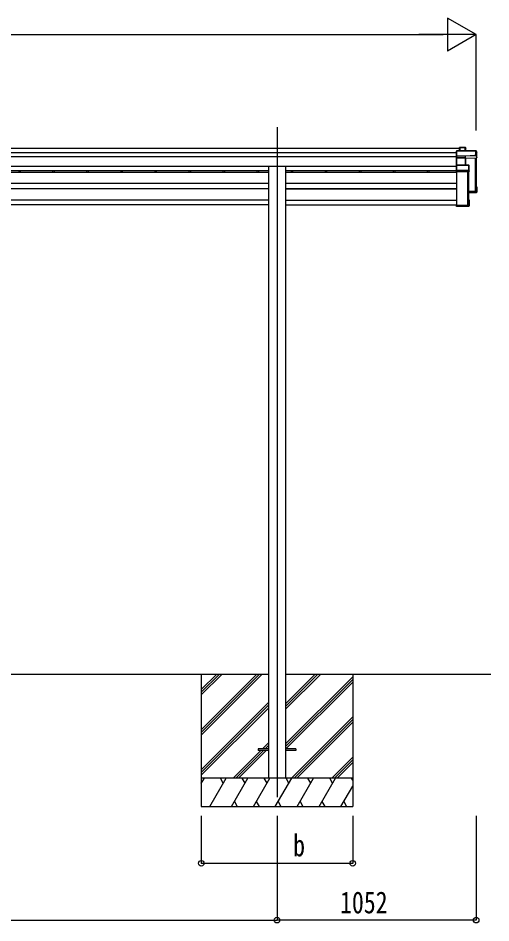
# Model space of a CAD drawing. Units: millimetres, scale not verified. Extents: x -14718 to 14718, y -10395 to 10395.
# Drawn here: x 1112 to 3610, y -4801 to -20 of the extents above; entities that cross this region are included whole.
import ezdxf
from ezdxf.enums import TextEntityAlignment as Align

# ---------------------------------------------------------------- set-up
doc = ezdxf.new("R2010")
doc.units = ezdxf.units.MM
doc.header["$LTSCALE"] = 40
for name, color, linetype in [('0-3_YKK_12', 2, 'Continuous'), ('0-4_YKK_13', 4, 'Continuous'), ('0-5_YKK_A1', 4, 'Continuous'), ('0-6_YKK_D', 6, 'Continuous')]:
    doc.layers.add(name, color=color, linetype=linetype)
doc.styles.add('ＭＳ ゴシック', font='')
doc.styles.get('ＭＳ ゴシック').set_extended_font_data('MS Gothic')

msp = doc.modelspace()

# ---------------------------------------------------------------- linework, layer by layer
at = {"layer": '0-3_YKK_12'}
for p, q in [((2479.84, -596.5), (2479.84, -1074.23)), ((2479.84, -1074.23), (2479.84, -4136.01))]:
    msp.add_line(p, q, dxfattribs=at)
at = {"layer": '0-4_YKK_13'}
for p, q in [((3443.94, -704.73), (3444.79, -703.79)), ((3443.94, -721.49), (3443.94, -704.73)), ((3444.79, -721.49), (3444.79, -703.79)), ((3444.94, -703.68), (3474.5, -703.68)), ((3474.5, -704.13), (3474.5, -703.68)), ((3474.93, -703.93), (3476.68, -706.92)), ((3475, -704.18), (3475, -721.49)), ((3476.75, -707.17), (3475, -704.18)), ((3476.75, -721.49), (3476.75, -707.17)), ((3428.79, -721.6), (3427.94, -722.54)), ((3427.94, -747.96), (3427.94, -722.54)), ((3428.8, -748.67), (3427.94, -747.96)), ((3427.94, -757.46), (3427.94, -747.96)), ((3429.08, -758.41), (3427.94, -757.46)), ((3427.94, -798.27), (3427.94, -757.46)), ((3428.94, -721.94), (3428.94, -748.32)), ((3530.97, -721.94), (3428.94, -721.94)), ((3428.94, -748.32), (3475.43, -748.32)), ((3428.94, -748.87), (3428.94, -758.22)), ((3475.44, -748.87), (3428.94, -748.87)), ((3428.94, -758.22), (3474.97, -758.22)), ((3428.94, -758.76), (3428.94, -797.25)), ((3429.09, -721.49), (3530.97, -721.49)), ((3474.97, -758.22), (3474.97, -758.76)), ((3475.43, -748.32), (3523.44, -746.23)), ((3523.44, -746.78), (3475.44, -748.87)), ((3475.44, -748.87), (3475.44, -748.87)), ((3475.44, -758.24), (3475.44, -748.87)), ((3475.47, -758.85), (3475.47, -797.25)), ((3476.33, -761.15), (3475.47, -758.85)), ((3475.95, -758.35), (3476.84, -760.72)), ((3476.36, -797.25), (3476.36, -761.03)), ((3476.84, -760.72), (3535.88, -758.16)), ((3523.44, -746.23), (3523.44, -746.78)), ((3530.97, -721.94), (3530.97, -721.49)), ((3530.97, -743.82), (3530.97, -721.94)), ((3531.4, -721.74), (3535.81, -729.28)), ((3531.47, -743.86), (3531.93, -744.65)), ((3531.93, -747.65), (3531.93, -744.65)), ((3531.93, -747.65), (3535.88, -758.16)), ((3535.88, -758.16), (3535.88, -729.52)), ((3428.8, -797.37), (3427.94, -798.27)), ((3427.94, -825.24), (3427.94, -798.27)), ((3428.94, -797.25), (3493.4, -797.25)), ((3428.94, -797.69), (3428.94, -825.6)), ((3493.4, -797.25), (3493.4, -797.69)), ((3493.69, -797.34), (3495.66, -798.74)), ((3495.86, -830.95), (3495.86, -799.14)), ((3428.8, -825.95), (3427.94, -825.24)), ((3427.94, -830.61), (3427.94, -825.24)), ((3427.94, -830.61), (3427.94, -830.61)), ((3428.94, -831.45), (3427.94, -830.61)), ((3428.94, -825.6), (3485.87, -825.6)), ((3428.94, -826.14), (3428.94, -831.45)), ((3485.87, -826.14), (3428.94, -826.14)), ((3428.94, -831.45), (3495.36, -831.45)), ((3485.87, -823.08), (3493.4, -823.08)), ((3485.87, -825.6), (3485.87, -823.08)), ((3485.87, -825.6), (3485.87, -826.14)), ((3485.87, -827.39), (3485.87, -826.14)), ((3493.86, -827.39), (3485.87, -827.39)), ((3495.36, -831.45), (3493.86, -827.39)), ((3493.9, -823.13), (3494.36, -823.92)), ((3494.36, -826.89), (3494.36, -823.92)), ((3494.36, -826.89), (3495.86, -830.95)), ((3491.94, -939.41), (3533.43, -937.61)), ((3534.93, -939.04), (3491.94, -940.91)), ((3523.44, -943.73), (3491.94, -945.1)), ((3523.44, -943.73), (3495.86, -944.93)), ((3531.93, -943.03), (3523.44, -943.4)), ((3523.44, -943.4), (3523.44, -943.73)), ((3529.09, -934.33), (3529.09, -937.8)), ((3531.93, -943.03), (3535.88, -940.04)), ((3531.94, -910.93), (3535.42, -910.93)), ((3531.94, -911.04), (3535.74, -911.04)), ((3531.94, -911.8), (3534.93, -911.8)), ((3531.94, -915.85), (3533.43, -913.29)), ((3531.94, -913.29), (3533.43, -913.29)), ((3533.43, -937.61), (3533.43, -913.29)), ((3534.93, -911.8), (3535.76, -911.06)), ((3534.93, -911.8), (3534.93, -939.04)), ((3535.88, -940.04), (3535.88, -911.4)), ((3495.36, -980.53), (3491.94, -980.53)), ((3491.94, -981.37), (3494.92, -981.37)), ((3493.42, -982.86), (3491.94, -982.86)), ((3493.42, -1010.8), (3493.42, -982.86)), ((3495.86, -1012.83), (3495.86, -981.02)), ((3427.94, -1005.98), (3429.94, -1005.98)), ((3427.94, -1005.98), (3427.94, -1006.43)), ((3427.94, -1006.43), (3427.94, -1012.29)), ((3427.94, -1006.43), (3429.94, -1006.43)), ((3494.92, -1012.29), (3427.94, -1012.29)), ((3428.94, -1013.33), (3427.94, -1012.29)), ((3428.8, -1014.61), (3427.94, -1013.71)), ((3428.94, -1013.33), (3495.36, -1013.33)), ((3428.94, -1014.73), (3428.94, -1013.33)), ((3485.87, -1014.73), (3428.94, -1014.73)), ((3485.87, -1014.73), (3428.94, -1014.73)), ((3429.94, -1006.43), (3429.94, -1005.98)), ((3429.94, -1006.43), (3429.94, -1010.8)), ((3429.94, -1010.8), (3493.42, -1010.8)), ((3485.87, -1014.4), (3485.87, -1014.73)), ((3493.86, -1014.4), (3485.87, -1014.4)), ((3485.87, -1014.73), (3485.87, -1014.73)), ((3491.52, -1010.06), (3491.52, -1010.8)), ((3495.36, -1013.33), (3493.86, -1014.4)), ((3495.66, -1013.23), (3494.15, -1014.31)), ((3495.72, -1013.18), (3494.92, -1012.29)), ((2379.84, -3881.51), (2379.84, -3890.51)), ((2434.84, -3881.51), (2379.84, -3881.51)), ((2434.84, -3890.51), (2379.84, -3890.51)), ((2579.84, -3881.51), (2524.84, -3881.51)), ((2579.84, -3890.51), (2524.84, -3890.51)), ((2579.84, -3881.51), (2579.84, -3890.51))]:
    msp.add_line(p, q, dxfattribs=at)
for points in [[(3474.5, -721.49), (3474.5, -704.13), (3445.15, -704.13), (3445.15, -721.49)], [(3474.97, -797.25), (3474.97, -758.76), (3428.94, -758.76)], [(3475.44, -758.24), (3475.44, -758.24), (3475.44, -758.24)], [(3523.44, -746.23), (3523.44, -743.82), (3530.97, -743.82)], [(3531.93, -747.65), (3523.44, -748.02), (3523.44, -746.78)], [(3535.88, -729.52), (3531.47, -721.98), (3531.47, -743.86)], [(3493.4, -823.08), (3493.4, -797.69), (3428.94, -797.69)], [(3495.86, -799.14), (3493.9, -797.74), (3493.9, -823.13)], [(3491.94, -941.95), (3535.88, -940.04), (3535.88, -940.04), (3534.93, -939.04)], [(3495.72, -980.65), (3494.92, -981.37), (3494.92, -1012.29)], [(3427.94, -1012.29), (3427.94, -1012.29), (3427.94, -1013.71)]]:
    msp.add_lwpolyline(points, dxfattribs=at)
for centre, radius, start, end in [((3474.5, -704.18), 0.5, 30.33313, 90), ((3474.61, -705.54), 1.41, 74.15609, 94.61217), ((3474.51, -704.18), 0.494, 359.98098, 30.32316), ((3475.84, -758.73), 0.63, 129.50604, 184.71108), ((3475.97, -758.85), 0.502, 92.80646, 179.3843), ((3530.97, -721.99), 0.5, 30.33313, 90), ((3531.08, -723.34), 1.41, 74.15609, 94.61217), ((3531.08, -745.22), 1.41, 74.15609, 94.61217), ((3530.97, -721.98), 0.494, 359.98098, 30.32316), ((3493.4, -797.75), 0.5, 54.45407, 90), ((3493.51, -799.1), 1.41, 74.15609, 94.61217), ((3493.4, -797.74), 0.498, 0.1799, 54.43322), ((3493.51, -824.49), 1.41, 74.15609, 94.61217)]:
    msp.add_arc(centre, radius, start, end, dxfattribs=at)
for centre, major_axis, ratio, start_param, end_param in [((3444.44, -704.18), (-0.499, -0.499), 0.052408, 3.0892328, 3.8746309), ((3445.15, -704.18), (-0.499, 0.499), 0.052408, 4.7647489, 5.550147), ((3476.28, -707.22), (0.257, 0.444), 0.891995, 5.2871388, 6.0006), ((3428.44, -721.99), (0.372, 0.372), 0.900404, 5.550147, 6.3355452), ((3429.15, -721.99), (-0.372, 0.372), 0.900404, 5.4454273, 6.2308254), ((3428.44, -748.37), (0.372, 0.372), 0.900404, 4.7952921, 5.550147), ((3428.44, -748.37), (-0.498, 0.498), 0.083094, 3.2244958, 3.9793507), ((3429.44, -758.71), (-0.498, 0.498), 0.083094, 0.0829031, 0.837758), ((3429.44, -758.71), (0.372, 0.372), 0.900404, 1.6536995, 2.4085544), ((3474.97, -758.38), (-1, 0), 0.165356, 4.2226982, 4.712389), ((3474.97, -758.88), (-0.5, 0), 0.226184, 4.2102939, 4.712389), ((3474.97, -758.9), (-0.5, -0.046), 0.224394, 3.1821146, 4.1897293), ((3475.43, -748.37), (-0.011, 0.5), 0.002284, 3.307366, 4.8170591), ((3474.95, -758.4), (-1, -0.045), 0.165035, 4.1904357, 4.1933299), ((3474.95, -758.4), (-1, -0.045), 0.165035, 3.1952984, 4.1904357), ((3476.83, -761.15), (-0.495, -0.086), 0.832908, 4.5579552, 6.0814725), ((3428.44, -797.75), (0.5, 0.5), 0.02182, 6.2613687, 7.0162236), ((3428.44, -797.75), (0.372, 0.372), 0.900404, 5.550147, 6.3050019), ((3495.39, -799.17), (0.169, 0.473), 0.931403, 5.0793173, 5.862852), ((3428.44, -825.65), (0.372, 0.372), 0.900404, 4.7952921, 5.550147), ((3428.44, -825.65), (-0.498, 0.498), 0.083094, 3.2244958, 3.9793507), ((3493.86, -826.89), (-0.479, 0.147), 0.993384, 1.8707271, 3.4377965), ((3495.39, -831.03), (-0.498, -0.074), 0.830741, 1.394861, 2.1783957), ((3495.39, -831.03), (0.289, 0.44), 0.847113, 4.5883003, 5.371835), ((3535.36, -911.43), (-0.474, -0.272), 0.885613, 3.4570579, 4.242456), ((3535.4, -911.35), (-0.491, 0.117), 0.873782, 4.1213673, 4.1933043), ((3535.4, -911.35), (-0.257, 0.444), 0.891995, 4.1376391, 4.8511003), ((3495.39, -980.95), (-0.498, 0.074), 0.830741, 4.1047896, 4.8883243), ((3495.39, -980.95), (-0.289, 0.44), 0.847113, 4.052943, 4.8364777), ((3428.44, -1014.23), (-0.5, 0.5), 0.02182, 2.4085544, 3.1634093), ((3493.86, -1013.91), (-0.479, 0.147), 0.993384, 1.8707271, 2.4924516), ((3495.39, -1012.81), (0.255, 0.46), 0.938446, 3.6212269, 4.4047616), ((3495.39, -1012.81), (-0.169, 0.473), 0.931403, 3.561926, 4.3454607)]:
    msp.add_ellipse(centre, major_axis=major_axis, ratio=ratio, start_param=start_param, end_param=end_param, dxfattribs=at)
at = {"layer": '0-5_YKK_A1'}
for p, q in [((-1384.26, -707.54), (3443.94, -707.54)), ((-1368.26, -730.41), (3427.94, -730.41)), ((-1368.26, -750.57), (3427.94, -750.57)), ((3526.81, -758.55), (3526.81, -936.47)), ((3529.93, -758.42), (3529.93, -933.5)), ((3530.44, -758.39), (3530.44, -936.17)), ((3531.94, -758.33), (3531.94, -936.17)), ((-1368.26, -801.77), (3427.94, -801.77)), ((2434.64, -803.05), (2434.64, -4036.02)), ((2525.04, -803.05), (2525.04, -4036.02)), ((-374.96, -834.96), (2434.64, -834.96)), ((-374.94, -826.09), (2434.66, -826.09)), ((1115.37, -826.09), (1115.37, -834.96)), ((1121.94, -826.09), (1121.94, -834.96)), ((1293.79, -826.09), (1293.79, -834.96)), ((1301.94, -826.09), (1301.94, -834.96)), ((1473.79, -826.09), (1473.79, -834.96)), ((1481.94, -826.09), (1481.94, -834.96)), ((1653.79, -826.09), (1653.79, -834.96)), ((1661.94, -826.09), (1661.94, -834.96)), ((1833.79, -826.09), (1833.79, -834.96)), ((1841.94, -826.09), (1841.94, -834.96)), ((2013.79, -826.09), (2013.79, -834.96)), ((2021.94, -826.09), (2021.94, -834.96)), ((2193.79, -826.09), (2193.79, -834.96)), ((2201.94, -826.09), (2201.94, -834.96)), ((2373.79, -826.09), (2373.79, -834.96)), ((2381.94, -826.09), (2381.94, -834.96)), ((2525.04, -834.96), (3430.44, -834.96)), ((2525.06, -826.09), (3427.94, -826.09)), ((2553.79, -826.09), (2553.79, -834.96)), ((2561.94, -826.09), (2561.94, -834.96)), ((2733.79, -826.09), (2733.79, -834.96)), ((2741.94, -826.09), (2741.94, -834.96)), ((2913.79, -826.09), (2913.79, -834.96)), ((2921.94, -826.09), (2921.94, -834.96)), ((3093.79, -826.09), (3093.79, -834.96)), ((3101.94, -826.09), (3101.94, -834.96)), ((3273.79, -826.09), (3273.79, -834.96)), ((3281.94, -826.09), (3281.94, -834.96)), ((3430.44, -1010.06), (3430.44, -831.45)), ((3486.81, -831.45), (3486.81, -1010.06)), ((3490.44, -831.45), (3490.44, -1009.76)), ((3491.94, -831.45), (3491.94, -1009.76)), ((2434.64, -893.74), (-374.97, -893.51)), ((3430.44, -893.74), (2525.04, -893.74)), ((-374.97, -919.98), (2434.64, -919.98)), ((2434.64, -922.69), (-374.96, -922.69)), ((1115.37, -919.98), (1115.37, -922.69)), ((1121.94, -919.98), (1121.94, -922.69)), ((1293.79, -919.98), (1293.79, -922.69)), ((1301.94, -919.98), (1301.94, -922.69)), ((1473.79, -919.98), (1473.79, -922.69)), ((1481.94, -919.98), (1481.94, -922.69)), ((1653.79, -919.98), (1653.79, -922.69)), ((1661.94, -919.98), (1661.94, -922.69)), ((1833.79, -919.98), (1833.79, -922.69)), ((1841.94, -919.98), (1841.94, -922.69)), ((2013.79, -919.98), (2013.79, -922.69)), ((2021.94, -919.98), (2021.94, -922.69)), ((2193.79, -919.98), (2193.79, -922.69)), ((2201.94, -919.98), (2201.94, -922.69)), ((2373.79, -919.98), (2373.79, -922.69)), ((2381.94, -919.98), (2381.94, -922.69)), ((2525.04, -919.98), (3430.44, -919.98)), ((2525.04, -922.69), (3430.44, -922.69)), ((2553.79, -919.98), (2553.79, -922.69)), ((2561.94, -919.98), (2561.94, -922.69)), ((2733.79, -919.98), (2733.79, -922.69)), ((2741.94, -919.98), (2741.94, -922.69)), ((2913.79, -919.98), (2913.79, -922.69)), ((2921.94, -919.98), (2921.94, -922.69)), ((3093.79, -919.98), (3093.79, -922.69)), ((3101.94, -919.98), (3101.94, -922.69)), ((3273.79, -919.98), (3273.79, -922.69)), ((3281.94, -919.98), (3281.94, -922.69)), ((3526.81, -936.47), (3491.94, -936.47)), ((3526.81, -936.47), (3491.94, -936.47)), ((3529.93, -933.5), (3527.03, -936.38)), ((3531.64, -936.47), (3530.74, -936.47)), ((2434.64, -981.26), (-374.96, -981.26)), ((2525.04, -981.26), (3430.44, -981.26)), ((2434.64, -1007.33), (-374.96, -1007.34)), ((2525.04, -1007.34), (3427.94, -1007.34)), ((3429.94, -1007.34), (3430.44, -1007.34)), ((3486.81, -1010.06), (3430.44, -1010.06)), ((3489.93, -1007.09), (3487.03, -1009.97)), ((3491.64, -1010.06), (3490.74, -1010.06)), ((-375.16, -3486.01), (2434.84, -3486.01)), ((2079.84, -3486.01), (2079.84, -4186.01)), ((2079.84, -3779.99), (2373.82, -3486.01)), ((2079.84, -3794.13), (2387.96, -3486.01)), ((2079.84, -3808.28), (2402.1, -3486.01)), ((2079.84, -3567.86), (2161.68, -3486.01)), ((2079.84, -3582), (2175.83, -3486.01)), ((2079.84, -3596.14), (2189.97, -3486.01)), ((2524.84, -3486.01), (3609.87, -3486.01)), ((2524.84, -3671.64), (2710.47, -3486.01)), ((2524.84, -3657.5), (2696.33, -3486.01)), ((2524.84, -3643.36), (2682.19, -3486.01)), ((2879.84, -3486.01), (2879.84, -4186.01)), ((2524.84, -3855.49), (2879.84, -3500.49)), ((2524.84, -3869.63), (2879.84, -3514.64)), ((2527.1, -3881.51), (2879.84, -3528.78)), ((2079.84, -3992.12), (2434.84, -3637.13)), ((2079.84, -4006.26), (2434.84, -3651.27)), ((2079.84, -4020.41), (2434.84, -3665.41)), ((2556.45, -4036.01), (2879.84, -3712.62)), ((2570.59, -4036.01), (2879.84, -3726.77)), ((2584.73, -4036.01), (2879.84, -3740.91)), ((2402.58, -3881.51), (2434.84, -3849.26)), ((2416.72, -3881.51), (2434.84, -3863.4)), ((2248.08, -4036.01), (2393.58, -3890.51)), ((2262.22, -4036.01), (2407.72, -3890.51)), ((2276.36, -4036.01), (2421.87, -3890.51)), ((2430.87, -3881.51), (2434.84, -3877.54)), ((2768.58, -4036.01), (2879.84, -3924.76)), ((2782.72, -4036.01), (2879.84, -3938.9)), ((2796.86, -4036.01), (2879.84, -3953.04)), ((2879.84, -4036.01), (2079.84, -4036.01)), ((2079.84, -4064.95), (2096.55, -4036.01)), ((2081.55, -4061.99), (2079.84, -4059.04)), ((2124.38, -4186.01), (2210.99, -4036.01)), ((2195.99, -4062), (2180.98, -4036.01)), ((2239.86, -4186.01), (2326.46, -4036.01)), ((2311.46, -4062), (2296.46, -4036.01)), ((2355.33, -4186.01), (2441.93, -4036.01)), ((2426.93, -4062), (2411.93, -4036.01)), ((2470.8, -4186.01), (2557.4, -4036.01)), ((2542.4, -4062), (2527.4, -4036.01)), ((2586.27, -4186.01), (2672.87, -4036.01)), ((2657.87, -4062), (2642.87, -4036.01)), ((2701.74, -4186.01), (2788.34, -4036.01)), ((2773.34, -4062), (2758.34, -4036.01)), ((2879.84, -4046.46), (2873.81, -4036.01)), ((2817.21, -4186.01), (2879.84, -4077.53)), ((2079.84, -4186.01), (2879.84, -4186.01)), ((2254.85, -4160.03), (2269.85, -4186.01)), ((2370.32, -4160.03), (2385.32, -4186.01)), ((2485.79, -4160.03), (2500.79, -4186.01)), ((2601.26, -4160.03), (2616.26, -4186.01)), ((2716.73, -4160.03), (2731.73, -4186.01)), ((2832.21, -4160.03), (2847.2, -4186.01))]:
    msp.add_line(p, q, dxfattribs=at)
for centre, radius, start, end in [((3526.82, -936.17), 0.301, 269.97302, 314.80486), ((3530.14, -933.71), 0.3, 0.29363, 134.92849), ((3530.74, -936.17), 0.299, 180.1578, 270.15693), ((3531.64, -936.17), 0.299, 269.84307, 359.8422), ((3486.82, -1009.76), 0.301, 269.97302, 314.80486), ((3490.14, -1007.3), 0.3, 0.29363, 134.92849), ((3490.74, -1009.76), 0.299, 180.1578, 270.15693), ((3491.64, -1009.76), 0.299, 269.84307, 359.8422)]:
    msp.add_arc(centre, radius, start, end, dxfattribs=at)
at = {"layer": '0-6_YKK_D'}
for p, q in [((3531.94, -107.54), (3380.38, -20.04)), ((3380.38, -20.04), (3380.38, -195.04)), ((-1297.26, -107.54), (3356.94, -107.54)), ((3531.94, -107.54), (3228.83, -107.54)), ((3531.94, -107.54), (3380.38, -195.04)), ((3531.94, -614.42), (3531.94, -106.54)), ((2079.84, -4236.01), (2079.84, -4487.01)), ((2479.84, -4236.01), (2479.84, -4787.01)), ((2479.84, -4236.01), (2479.84, -4787.01)), ((2879.84, -4236.01), (2879.84, -4487.01)), ((3531.94, -4236.01), (3531.94, -4787.01)), ((2079.84, -4486.01), (2879.84, -4486.01)), ((-420.16, -4786.01), (2479.84, -4786.01)), ((3531.94, -4786.01), (2479.84, -4786.01))]:
    msp.add_line(p, q, dxfattribs=at)
for centre in [(2079.84, -4486.01), (2879.84, -4486.01), (2479.84, -4786.01), (2479.84, -4786.01), (3531.94, -4786.01)]:
    msp.add_circle(centre, 14.88, dxfattribs=at)

# ---------------------------------------------------------------- texts
at = {"layer": '0-6_YKK_D', "style": 'ＭＳ ゴシック', "width": 0.8}
for s, p in [('b', (2565.06, -4483.68)), ('1052', (2812.69, -4785.01))]:
    msp.add_text(s, height=115.5, dxfattribs=at).set_placement(p, align=Align.BOTTOM_LEFT)

doc.saveas('drawing.dxf')
